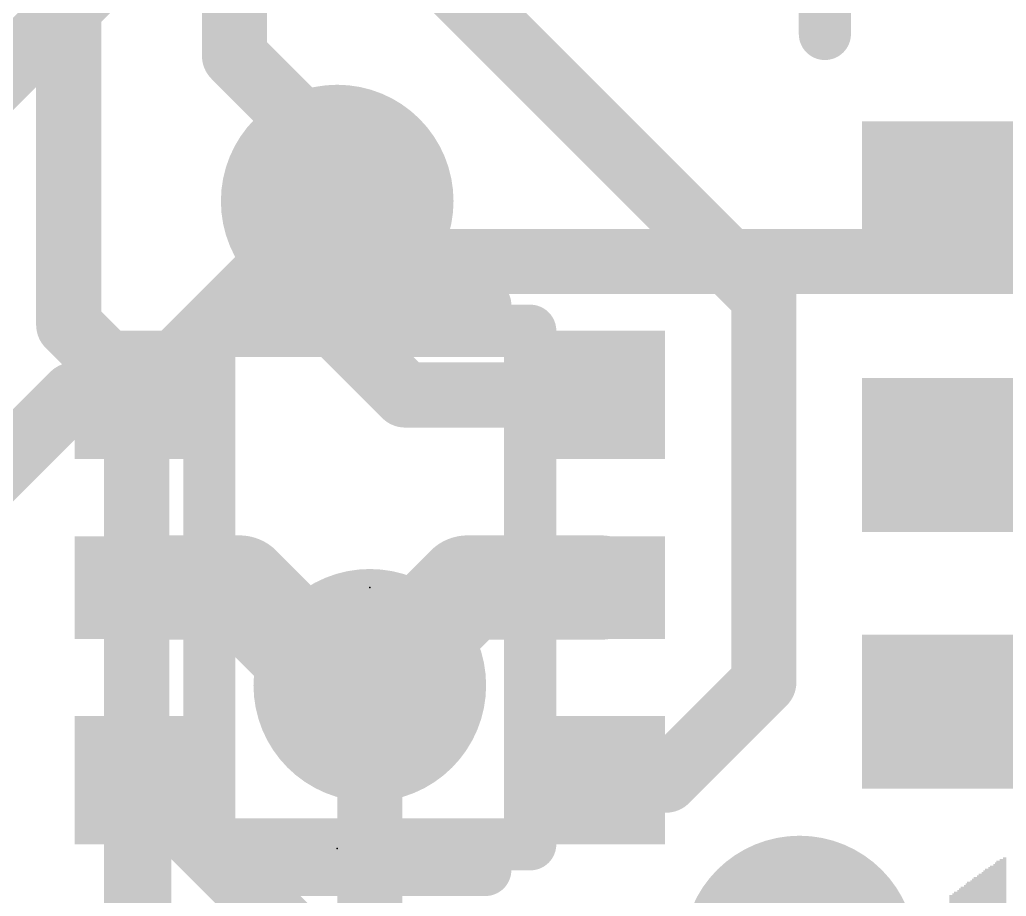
# Model space of a CAD drawing. Extents: x -0.1 to 25.5, y -0.1 to 17.9.
# Drawn here: x 16.289 to 20.133, y 6.672 to 10.085 of the extents above; entities that cross this region are included whole.
import ezdxf

# ---------------------------------------------------------------- set-up
doc = ezdxf.new("R2010")
doc.units = 0
for name, color, linetype in [('1', 12, 'CONTINUOUS'), ('16', 5, 'CONTINUOUS'), ('18', 110, 'CONTINUOUS'), ('21', 40, 'CONTINUOUS'), ('23', 40, 'CONTINUOUS'), ('51', 253, 'CONTINUOUS')]:
    doc.layers.add(name, color=color, linetype=linetype)

# ---------------------------------------------------------------- blocks, each defined once
blk = doc.blocks.new('RECT')
blk.add_solid([(-0.5, -0.5), (0.5, -0.5), (-0.5, 0.5), (0.5, 0.5)])
blk = doc.blocks.new('ROUNDV')
at = {"const_width": 0.5}
blk.add_lwpolyline([(0, -0.25, 1), (0, 0.25, 1), (0, -0.25)], format="xyb", dxfattribs=at)

msp = doc.modelspace()

# ---------------------------------------------------------------- linework, layer by layer
at = {"layer": '1'}
for points, const_width in [([(17.126, 10.58), (17.126, 9.945)], 0.254), ([(16.48, 10.326), (16.48, 8.897)], 0.254), ([(17.926, 10.268), (19.188, 9.006)], 0.254), ([(17.526, 9.545), (17.126, 9.945)], 0.254), ([(17.526, 9.379), (17.526, 9.545)], 0.254), ([(17.526, 9.379), (17.526, 8.889)], 0.254), ([(19.188, 9.006), (19.188, 7.505)], 0.254), ([(16.48, 8.897), (16.753, 8.624)], 0.254), ([(17.791, 8.624), (17.526, 8.889)], 0.254), ([(16.498, 8.624), (16.002, 8.128)], 0.254), ([(16.753, 8.624), (16.498, 8.624)], 0.254), ([(17.791, 8.624), (18.553, 8.624)], 0.254), ([(17.145, 7.874), (16.753, 7.874)], 0.4064), ([(17.145, 7.874), (17.526, 7.493)], 0.4064), ([(17.653, 7.493), (18.034, 7.874)], 0.4064), ([(18.553, 7.874), (18.034, 7.874)], 0.4064), ([(17.526, 7.493), (17.653, 7.493)], 0.3048), ([(19.188, 7.505), (18.807, 7.124)], 0.254), ([(16.753, 7.124), (16.7525, 7.1235)], 0.254), ([(17.78, 6.096), (16.7525, 7.1235)], 0.254), ([(16.753, 7.124), (16.753, 5.196)], 0.254), ([(18.553, 7.124), (18.807, 7.124)], 0.254)]:
    msp.add_lwpolyline(points, dxfattribs=dict(at, const_width=const_width))
for points, const_width in [([(17.1709, 9.9899, 1), (17.0811, 9.9001)], 0.127), ([(17.0625, 9.945, 1), (17.1895, 9.945)], 0.127), ([(17.5895, 9.545, 1), (17.4625, 9.545)], 0.127), ([(17.4811, 9.5001, 1), (17.5709, 9.5899)], 0.127), ([(17.5895, 9.379, 1), (17.4625, 9.379)], 0.127), ([(17.4625, 9.379, 1), (17.5895, 9.379)], 0.127), ([(19.2515, 9.006, 1), (19.1245, 9.006)], 0.127), ([(19.1431, 8.9611, 1), (19.2329, 9.0509)], 0.127), ([(16.5249, 8.9419, 1), (16.4351, 8.8521)], 0.127), ([(17.5709, 8.9339, 1), (17.4811, 8.8441)], 0.127), ([(16.4165, 8.897, 1), (16.5435, 8.897)], 0.127), ([(17.4625, 8.889, 1), (17.5895, 8.889)], 0.127), ([(16.498, 8.6875, 1), (16.498, 8.5605)], 0.127), ([(16.5429, 8.5791, 1), (16.4531, 8.6689)], 0.127), ([(16.7081, 8.5791, 1), (16.7979, 8.6689)], 0.127), ([(16.753, 8.5605, 1), (16.753, 8.6875)], 0.127), ([(17.791, 8.6875, 1), (17.791, 8.5605)], 0.127), ([(17.7461, 8.5791, 1), (17.8359, 8.6689)], 0.127), ([(18.553, 8.5605, 1), (18.553, 8.6875)], 0.127), ([(16.753, 7.9756, 1), (16.753, 7.7724)], 0.2032), ([(17.2168, 7.9458, 1), (17.0732, 7.8022)], 0.2032), ([(17.145, 7.7724, 1), (17.145, 7.9756)], 0.2032), ([(18.034, 7.9756, 1), (18.034, 7.7724)], 0.2032), ([(18.1058, 7.8022, 1), (17.9622, 7.9458)], 0.2032), ([(18.553, 7.7724, 1), (18.553, 7.9756)], 0.2032), ([(17.4542, 7.4212, 1), (17.5978, 7.5648)], 0.2032), ([(17.5812, 7.5648, 1), (17.7248, 7.4212)], 0.2032), ([(17.526, 7.5692, 1), (17.526, 7.4168)], 0.1524), ([(17.653, 7.4168, 1), (17.653, 7.5692)], 0.1524), ([(19.2329, 7.4601, 1), (19.1431, 7.5499)], 0.127), ([(19.1245, 7.505, 1), (19.2515, 7.505)], 0.127), ([(16.7974, 7.1684, 1), (16.7076, 7.0786)], 0.127), ([(16.7076, 7.1684, 1), (16.7974, 7.0786)], 0.127), ([(16.8165, 7.124, 1), (16.6895, 7.124)], 0.127), ([(16.7979, 7.0791, 1), (16.7081, 7.1689)], 0.127), ([(18.553, 7.1875, 1), (18.553, 7.0605)], 0.127), ([(18.7621, 7.1689, 1), (18.8519, 7.0791)], 0.127), ([(18.807, 7.0605, 1), (18.807, 7.1875)], 0.127)]:
    msp.add_lwpolyline(points, format="xyb", dxfattribs=dict(at, const_width=const_width))
at = {"layer": '16', "const_width": 0.254}
for points in [[(16.129, 9.779), (17.018, 10.668)], [(17.526, 9.379), (16.745, 8.598)], [(17.761, 9.144), (17.526, 9.379)], [(21.844, 9.144), (17.761, 9.144)], [(16.745, 8.598), (16.745, 3.575)], [(17.653, 7.493), (17.653, 5.334)]]:
    msp.add_lwpolyline(points, dxfattribs=at)
at = {"layer": '16', "const_width": 0.127}
for points in [[(17.5709, 9.4239, 1), (17.4811, 9.3341)], [(17.5709, 9.3341, 1), (17.4811, 9.4239)], [(17.761, 9.2075, 1), (17.761, 9.0805)], [(17.7161, 9.0991, 1), (17.8059, 9.1889)], [(16.8085, 8.598, 1), (16.6815, 8.598)], [(16.7001, 8.6429, 1), (16.7899, 8.5531)], [(17.7165, 7.493, 1), (17.5895, 7.493)]]:
    msp.add_lwpolyline(points, format="xyb", dxfattribs=at)
at = {"layer": '21', "const_width": 0.2032}
for points in [[(19.426, 12.83), (19.426, 10.03)], [(17.203, 8.974), (18.103, 8.974)], [(17.203, 6.774), (18.103, 6.774)]]:
    msp.add_lwpolyline(points, dxfattribs=at)
at = {"layer": '21', "const_width": 0.1016}
for points in [[(19.3752, 10.03, 1), (19.4768, 10.03)], [(17.203, 9.0248, 1), (17.203, 8.9232)], [(18.103, 8.9232, 1), (18.103, 9.0248)], [(17.203, 6.8248, 1), (17.203, 6.7232)], [(18.103, 6.7232, 1), (18.103, 6.8248)]]:
    msp.add_lwpolyline(points, format="xyb", dxfattribs=at)
at = {"layer": '23'}
for p in [(17.653, 7.874), (17.526, 6.858)]:
    msp.add_point(p, dxfattribs=at)
at = {"layer": '51', "const_width": 0.2032}
for points in [[(17.028, 8.874), (18.278, 8.874)], [(17.028, 6.874), (17.028, 8.874)], [(18.278, 8.874), (18.278, 6.874)], [(18.278, 6.874), (17.028, 6.874)]]:
    msp.add_lwpolyline(points, dxfattribs=at)
at = {"layer": '51', "const_width": 0.1016}
for points in [[(17.028, 8.9248, 1), (17.028, 8.8232)], [(17.0788, 8.874, 1), (16.9772, 8.874)], [(18.3288, 8.874, 1), (18.2272, 8.874)], [(18.278, 8.8232, 1), (18.278, 8.9248)], [(17.028, 6.9248, 1), (17.028, 6.8232)], [(18.278, 6.8232, 1), (18.278, 6.9248)], [(16.9772, 6.874, 1), (17.0788, 6.874)], [(18.2272, 6.874, 1), (18.3288, 6.874)]]:
    msp.add_lwpolyline(points, format="xyb", dxfattribs=at)

# ---------------------------------------------------------------- block references
at = {"layer": '1'}
for p, xscale, yscale, rotation in [((20.346, 9.39), 1.55, 0.6, 180), ((16.753, 8.624), 0.5, 0.5, 90), ((18.553, 8.624), 0.5, 0.5, 90), ((20.346, 8.39), 1.55, 0.6, 180), ((16.753, 7.874), 0.4, 0.5, 90), ((18.553, 7.874), 0.4, 0.5, 90), ((20.346, 7.39), 1.55, 0.6, 180), ((16.753, 7.124), 0.5, 0.5, 90), ((18.553, 7.124), 0.5, 0.5, 90)]:
    msp.add_blockref('RECT', p, dxfattribs=dict(at, xscale=xscale, yscale=yscale, rotation=rotation))
at = {"layer": '18', "xscale": 0.9064, "yscale": 0.9064}
for p in [(17.526, 9.379), (17.526, 9.379), (17.653, 7.493), (17.653, 7.493), (19.3269, 6.4542), (19.3269, 6.4542)]:
    msp.add_blockref('ROUNDV', p, dxfattribs=at)
at = {"layer": '21', "rotation": 270}
for p, xscale, yscale in [((20.0914, 6.1246), 1.3589, 0.0064), ((20.0978, 6.131), 1.3589, 0.0063), ((20.1041, 6.1341), 1.3526, 0.0064), ((20.1105, 6.1405), 1.3525, 0.0063), ((20.1168, 6.1436), 1.3462, 0.0064), ((20.1232, 6.15), 1.3462, 0.0063), ((20.1295, 6.1532), 1.3399, 0.0064), ((20.0406, 6.0897), 1.3525, 0.0064), ((20.047, 6.0929), 1.3589, 0.0063), ((20.0533, 6.0991), 1.3589, 0.0064), ((20.0597, 6.1024), 1.3525, 0.0063), ((20.066, 6.1056), 1.3589, 0.0064), ((20.0724, 6.1119), 1.3589, 0.0063), ((20.0787, 6.1151), 1.3525, 0.0064), ((20.0851, 6.1214), 1.3526, 0.0063), ((19.9835, 6.0516), 1.3525, 0.0063), ((19.9898, 6.0516), 1.3525, 0.0064), ((19.9962, 6.0579), 1.3526, 0.0063), ((20.0025, 6.0643), 1.3525, 0.0064), ((20.0089, 6.0675), 1.3589, 0.0063), ((20.0152, 6.0706), 1.3526, 0.0064), ((20.0216, 6.077), 1.3525, 0.0063), ((20.0279, 6.0802), 1.3589, 0.0064), ((20.0343, 6.0833), 1.3526, 0.0063), ((19.9327, 5.8674), 1.6446, 0.0063), ((19.939, 5.8674), 1.6446, 0.0064), ((19.9454, 5.8674), 1.6574, 0.0063), ((19.9517, 5.8706), 1.6637, 0.0064), ((19.9581, 5.8706), 1.6764, 0.0063), ((19.9644, 5.8706), 1.6764, 0.0064), ((19.9708, 6.0389), 1.3525, 0.0063), ((19.9771, 6.0452), 1.3526, 0.0064), ((19.9136, 5.8642), 1.6256, 0.0064), ((19.92, 5.8642), 1.6256, 0.0063), ((19.9263, 5.8643), 1.6383, 0.0064)]:
    msp.add_blockref('RECT', p, dxfattribs=dict(at, xscale=xscale, yscale=yscale))
at = {"layer": '51', "xscale": 0.25, "yscale": 0.35, "rotation": 90}
for p in [(16.778, 8.524), (18.528, 8.524), (16.778, 7.874), (18.528, 7.874), (16.778, 7.224), (18.528, 7.224)]:
    msp.add_blockref('RECT', p, dxfattribs=at)

doc.saveas('drawing.dxf')
